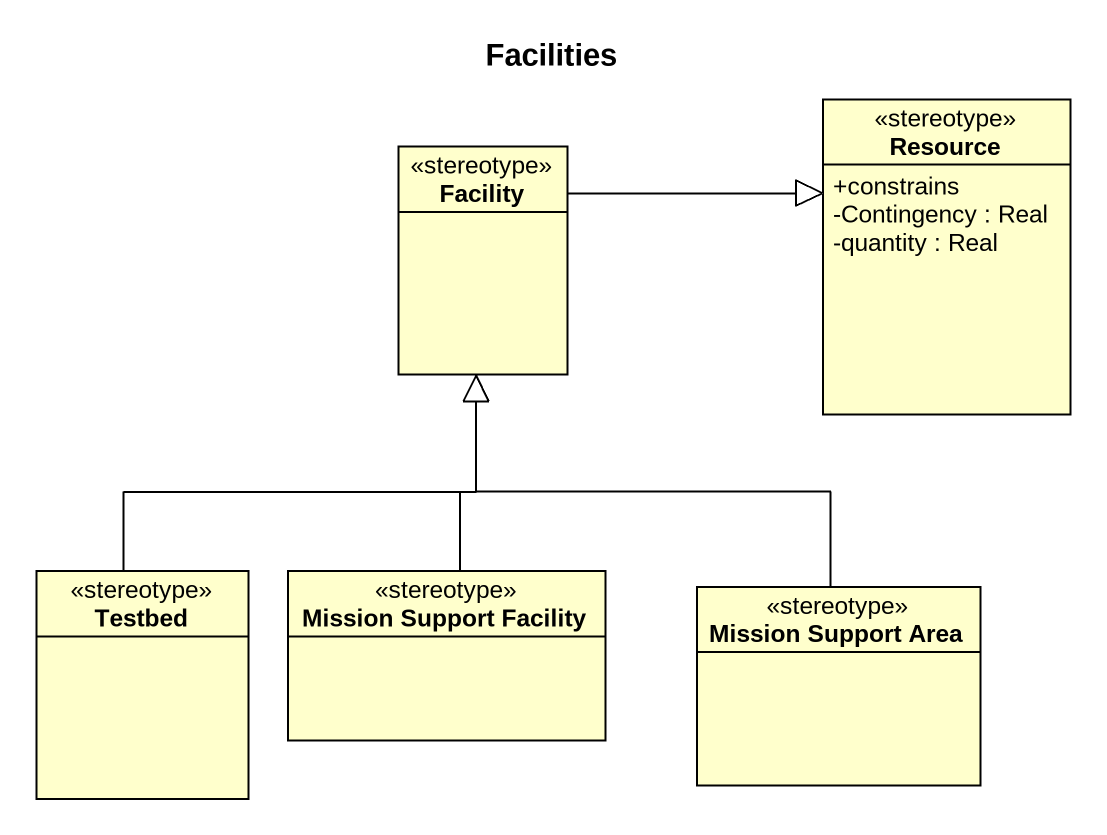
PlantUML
@startuml
title Facilities
hide circle
hide empty members
skinparam classAttributeIconSize 0
class Facility <<stereotype>>
class Resource <<stereotype>> {
  +constrains
  -Contingency : Real
  -quantity : Real
}
class Testbed <<stereotype>>
class "Mission Support Facility" as Mission_Support_Facility <<stereotype>>
class "Mission Support Area" as Mission_Support_Area <<stereotype>>
Facility -right-|> Resource
Testbed -up-|> Facility
Mission_Support_Facility -up-|> Facility
Mission_Support_Area -up-|> Facility
@enduml
